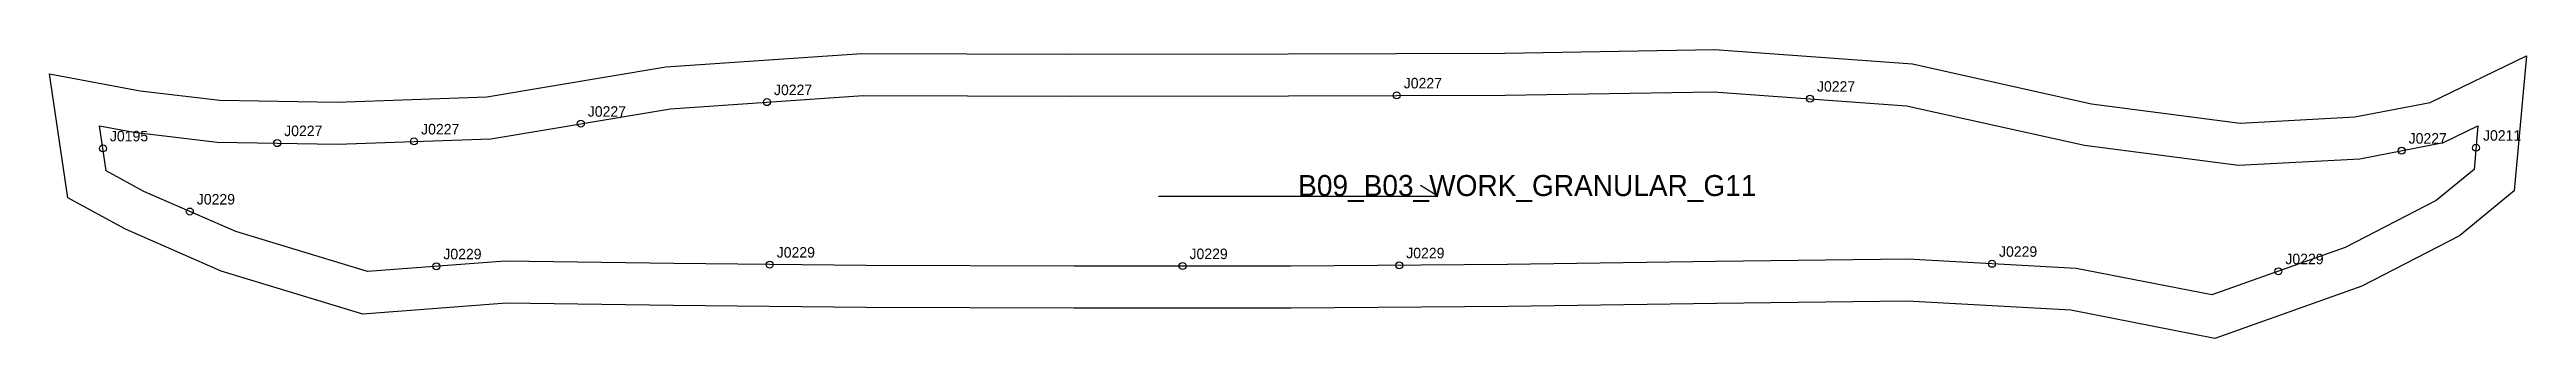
# Model space of a CAD drawing. Header units: millimetres. Extents: x -14 to 694, y -61 to 22.
import ezdxf

# ---------------------------------------------------------------- set-up
doc = ezdxf.new("R2010")
doc.units = ezdxf.units.MM
for name, color, linetype in [('CUT', 1, 'Continuous'), ('GRAIN', 3, 'Continuous'), ('LABEL', 7, 'Continuous'), ('NOTCH', 2, 'Continuous'), ('SEW', 5, 'Continuous')]:
    doc.layers.add(name, color=color, linetype=linetype)

msp = doc.modelspace()

# ---------------------------------------------------------------- linework, layer by layer
at = {"layer": 'CUT'}
msp.add_lwpolyline([(-14.32, 14.85), (11.6, 10.06), (34.43, 7.36), (67.89, 6.81), (110.76, 8.3), (161.98, 16.85), (218.1, 20.68), (278.11, 20.5), (340.08, 20.61), (401.99, 20.82), (462.05, 21.79), (518.68, 17.69), (569.9, 6.33), (612.38, 0.83), (645.17, 2.58), (666.77, 6.72), (694.31, 20.03), (690.8, -18.51), (675.13, -31.43), (647.18, -45.77), (605.18, -60.67), (563.96, -52.64), (517.09, -50.04), (462.59, -50.67), (402.95, -51.6), (340.86, -52.02), (278.81, -52.03), (219.12, -51.9), (164.09, -51.31), (116.43, -50.61), (75.28, -53.71), (34.81, -41.47), (7.38, -29.48), (-9.1, -20.5), (-14.32, 14.85)], close=True, dxfattribs=at)
at = {"layer": 'GRAIN'}
for p, q in [((302.9, -20.02), (382.9, -20.02)), ((382.9, -20.02), (377.9, -17.02))]:
    msp.add_line(p, q, dxfattribs=at)
at = {"layer": 'NOTCH'}
for centre in [(190.93, 6.8), (371.11, 8.72), (489.32, 7.78), (137.67, 0.63), (0.95, -6.41), (50.81, -4.91), (89.98, -4.43), (658.6, -7.06), (679.87, -6.22), (25.81, -24.44), (96.34, -40.09), (191.72, -39.61), (309.82, -40.03), (371.82, -39.81), (541.4, -39.37), (623.33, -41.5)]:
    msp.add_circle(centre, 1, dxfattribs=at)
at = {"layer": 'SEW'}
msp.add_lwpolyline([(0, 0), (9.81, -1.81), (33.62, -4.62), (68, -5.19), (111.96, -3.66), (163.37, 4.92), (218.49, 8.68), (278.11, 8.5), (340.11, 8.61), (402.11, 8.83), (461.71, 9.78), (516.94, 5.78), (567.83, -5.5), (611.92, -11.21), (646.63, -9.36), (670.57, -4.77), (680.43, 0), (679.3, -12.43), (668.5, -21.34), (642.41, -34.73), (604.26, -48.26), (565.44, -40.7), (517.36, -38.03), (462.42, -38.67), (402.82, -39.6), (340.82, -40.02), (278.82, -40.03), (219.2, -39.9), (164.25, -39.31), (116.07, -38.6), (76.61, -41.58), (38.97, -30.19), (12.66, -18.69), (1.89, -12.83)], close=True, dxfattribs=at)

# ---------------------------------------------------------------- texts
at = {"layer": 'LABEL'}
for s, height, p in [('J0227', 3, (192.93, 8.8)), ('J0227', 3, (373.11, 10.72)), ('J0227', 3, (491.32, 9.78)), ('J0227', 3, (52.81, -2.91)), ('J0227', 3, (91.98, -2.43)), ('J0227', 3, (139.67, 2.63)), ('J0195', 3, (2.95, -4.41)), ('J0227', 3, (660.6, -5.06)), ('J0211', 3, (681.87, -4.22)), ('B09_B03_WORK_GRANULAR_G11', 6, (342.9, -20.02)), ('J0229', 3, (27.81, -22.44)), ('J0229', 3, (98.34, -38.09)), ('J0229', 3, (193.72, -37.61)), ('J0229', 3, (311.82, -38.03)), ('J0229', 3, (373.82, -37.81)), ('J0229', 3, (543.4, -37.37)), ('J0229', 3, (625.33, -39.5))]:
    msp.add_text(s, height=height, dxfattribs=at).set_placement(p)

doc.saveas('drawing.dxf')
